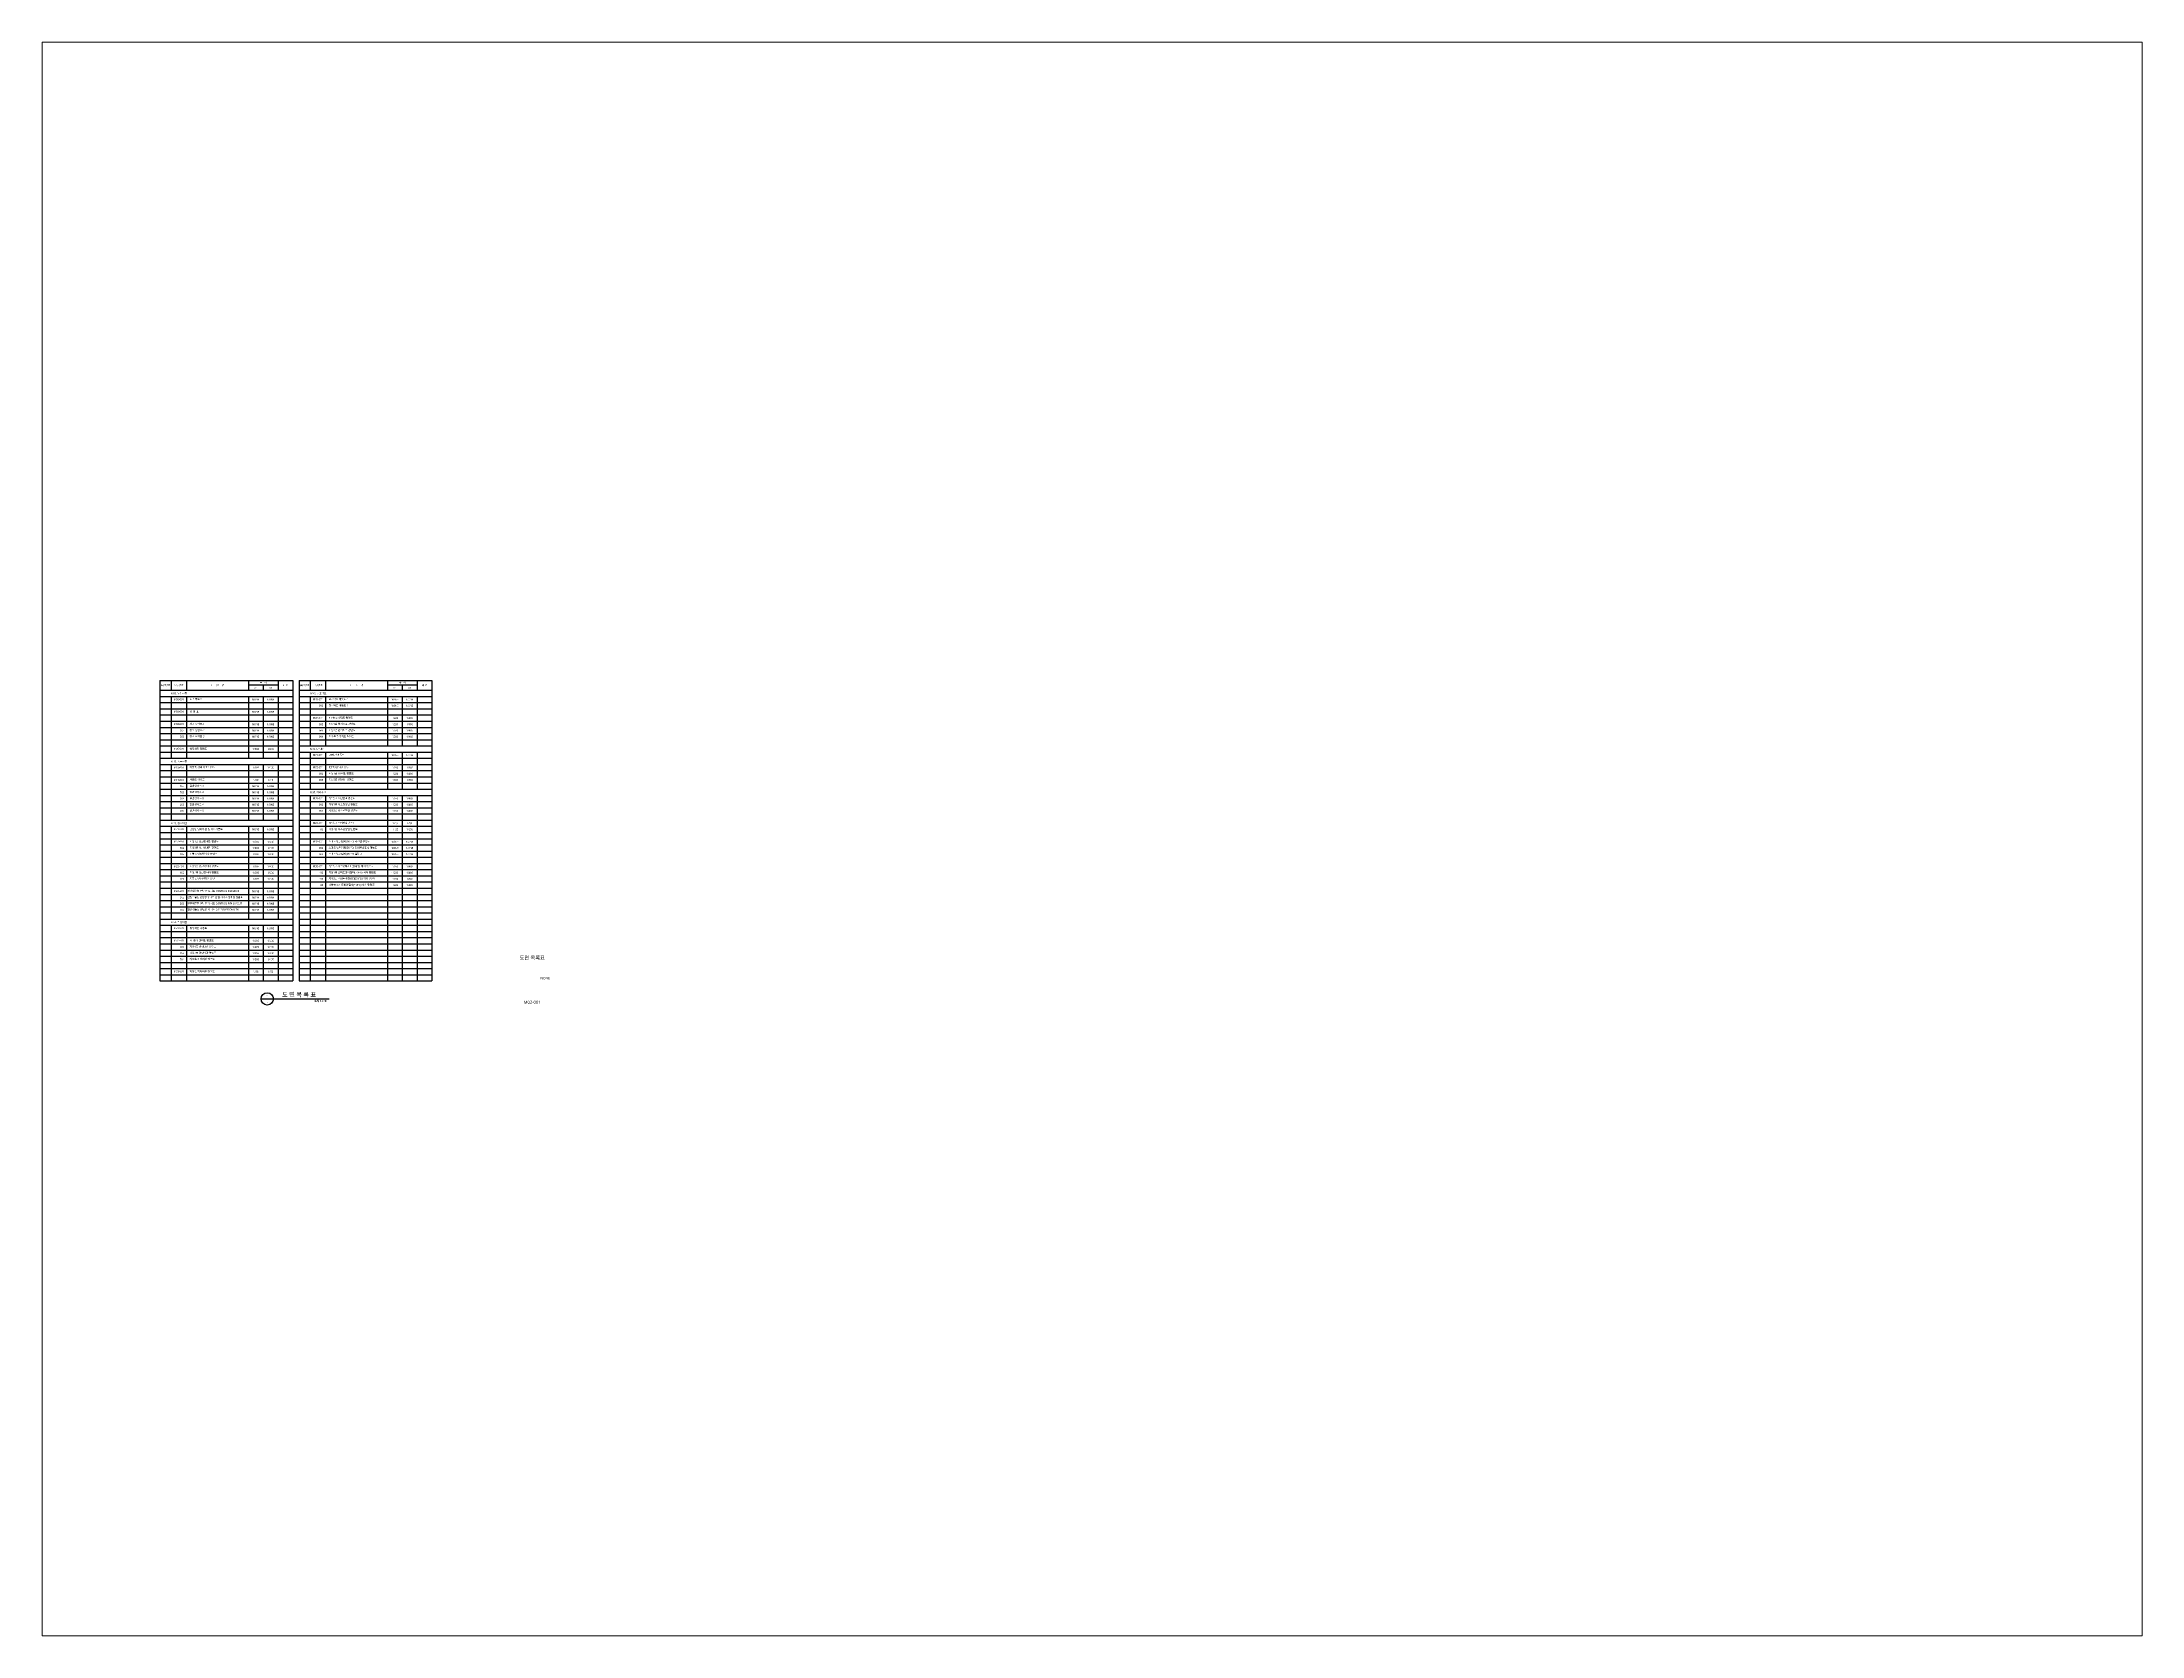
# Paper-space layout '배치1' of a CAD drawing. Header units: millimetres. Extents: x 26 to 231, y 20 to 176.
# The model-space entities are those that its viewports show. They can reach past a viewport. Long polylines and large blocks are cut down to what shows.
import ezdxf
from ezdxf.enums import TextEntityAlignment as Align

# ---------------------------------------------------------------- set-up
doc = ezdxf.new("R2010")
doc.units = ezdxf.units.MM
for name, color, linetype in [('AA-MKXS', 3, 'Continuous'), ('BOX', 7, 'Continuous'), ('rev1', 4, 'Continuous'), ('TEXT', 2, 'Continuous')]:
    doc.layers.add(name, color=color, linetype=linetype)
doc.styles.add('SUNJIN', font='malgun.ttf')
doc.styles.add('스타일1', font='malgun.ttf')

msp = doc.modelspace()

# ---------------------------------------------------------------- linework, layer by layer
at = {"layer": 'AA-MKXS', "color": 7}
msp.add_line((338, 38.5), (448.2, 38.5), dxfattribs=at)
msp.add_circle((348, 38.5), 10, dxfattribs=at)
at = {"layer": 'BOX', "color": 4}
for p, q in [((174.4, 553.5), (389.4, 553.5)), ((174.4, 553.5), (174.4, 67.5)), ((192.4, 553.5), (192.4, 537.5)), ((217.4, 553.5), (217.4, 537.5)), ((317.4, 553.5), (317.4, 537.5)), ((365.4, 545.5), (317.4, 545.5)), ((365.4, 553.5), (365.4, 537.5)), ((389.4, 553.5), (389.4, 67.5)), ((399.4, 553.5), (399.4, 67.5)), ((399.4, 553.5), (614.4, 553.5)), ((417.4, 553.5), (417.4, 537.5)), ((442.4, 553.5), (442.4, 537.5)), ((542.4, 553.5), (542.4, 537.5)), ((590.4, 545.5), (542.4, 545.5)), ((590.4, 553.5), (590.4, 537.5)), ((614.4, 553.5), (614.4, 67.5)), ((174.4, 537.5), (389.4, 537.5)), ((174.4, 527.5), (389.4, 527.5)), ((192.4, 527.5), (192.4, 427.5)), ((217.4, 527.5), (217.4, 427.5)), ((317.4, 527.5), (317.4, 427.5)), ((365.4, 527.5), (365.4, 427.5)), ((399.4, 537.5), (614.4, 537.5)), ((399.4, 527.5), (614.4, 527.5)), ((417.4, 527.5), (417.4, 447.5)), ((442.4, 527.5), (442.4, 447.5)), ((542.4, 527.5), (542.4, 447.5)), ((590.4, 527.5), (590.4, 447.5)), ((399.4, 447.5), (614.4, 447.5)), ((174.4, 427.5), (389.4, 427.5)), ((174.4, 417.5), (389.4, 417.5)), ((192.4, 417.5), (192.4, 367.5)), ((217.4, 417.5), (217.4, 367.5)), ((317.4, 417.5), (317.4, 367.5)), ((365.4, 417.5), (365.4, 367.5)), ((399.4, 437.5), (614.4, 437.5)), ((417.4, 437.5), (417.4, 417.5)), ((417.4, 417.5), (417.4, 377.5)), ((442.4, 437.5), (442.4, 417.5)), ((442.4, 417.5), (442.4, 377.5)), ((542.4, 437.5), (542.4, 417.5)), ((542.4, 417.5), (542.4, 377.5)), ((590.4, 437.5), (590.4, 417.5)), ((590.4, 417.5), (590.4, 377.5)), ((399.4, 377.5), (614.4, 377.5)), ((417.4, 407.5), (417.4, 377.5)), ((442.4, 407.5), (442.4, 377.5)), ((542.4, 407.5), (542.4, 377.5)), ((590.4, 407.5), (590.4, 377.5)), ((192.4, 367.5), (192.4, 327.5)), ((217.4, 367.5), (217.4, 327.5)), ((317.4, 367.5), (317.4, 327.5)), ((365.4, 367.5), (365.4, 327.5)), ((399.4, 367.5), (614.4, 367.5)), ((399.4, 347.5), (614.4, 347.5)), ((417.4, 367.5), (417.4, 337.5)), ((417.4, 367.5), (417.4, 347.5)), ((442.4, 367.5), (442.4, 337.5)), ((442.4, 367.5), (442.4, 347.5)), ((542.4, 367.5), (542.4, 337.5)), ((542.4, 367.5), (542.4, 347.5)), ((590.4, 367.5), (590.4, 337.5)), ((590.4, 367.5), (590.4, 347.5)), ((174.4, 327.5), (389.4, 327.5)), ((174.4, 317.5), (389.4, 317.5)), ((192.4, 317.5), (192.4, 167.5)), ((217.4, 317.5), (217.4, 167.5)), ((317.4, 317.5), (317.4, 167.5)), ((365.4, 317.5), (365.4, 167.5)), ((399.4, 337.5), (614.4, 337.5)), ((417.4, 337.5), (417.4, 67.5)), ((442.4, 337.5), (442.4, 67.5)), ((542.4, 337.5), (542.4, 67.5)), ((590.4, 337.5), (590.4, 67.5)), ((174.4, 167.5), (389.4, 167.5)), ((174.4, 157.5), (389.4, 157.5)), ((192.4, 157.5), (192.4, 67.5)), ((192.4, 157.5), (192.4, 67.5)), ((217.4, 157.5), (217.4, 67.5)), ((217.4, 157.5), (217.4, 67.5)), ((317.4, 157.5), (317.4, 67.5)), ((317.4, 157.5), (317.4, 67.5)), ((365.4, 157.5), (365.4, 67.5)), ((365.4, 157.5), (365.4, 67.5)), ((174.4, 97.5), (389.4, 97.5)), ((174.4, 67.5), (389.4, 67.5)), ((399.4, 67.5), (614.4, 67.5))]:
    msp.add_line(p, q, dxfattribs=at)
at = {"layer": 'BOX', "color": 5}
for p, q in [((341.4, 545.5), (341.4, 537.5)), ((566.4, 545.5), (566.4, 537.5)), ((174.4, 517.5), (389.4, 517.5)), ((341.4, 527.5), (341.4, 427.5)), ((399.4, 517.5), (614.4, 517.5)), ((566.4, 527.5), (566.4, 447.5)), ((174.4, 507.5), (389.4, 507.5)), ((174.4, 497.5), (389.4, 497.5)), ((174.4, 487.5), (389.4, 487.5)), ((174.4, 477.5), (389.4, 477.5)), ((399.4, 507.5), (614.4, 507.5)), ((399.4, 497.5), (614.4, 497.5)), ((399.4, 487.5), (614.4, 487.5)), ((399.4, 477.5), (614.4, 477.5)), ((174.4, 467.5), (389.4, 467.5)), ((174.4, 457.5), (389.4, 457.5)), ((174.4, 447.5), (389.4, 447.5)), ((399.4, 467.5), (614.4, 467.5)), ((399.4, 457.5), (614.4, 457.5)), ((399.4, 447.5), (614.4, 447.5)), ((174.4, 437.5), (389.4, 437.5)), ((341.4, 417.5), (341.4, 367.5)), ((399.4, 437.5), (614.4, 437.5)), ((399.4, 427.5), (614.4, 427.5)), ((399.4, 417.5), (614.4, 417.5)), ((566.4, 437.5), (566.4, 417.5)), ((566.4, 417.5), (566.4, 377.5)), ((174.4, 407.5), (389.4, 407.5)), ((174.4, 397.5), (389.4, 397.5)), ((174.4, 387.5), (389.4, 387.5)), ((174.4, 377.5), (389.4, 377.5)), ((399.4, 407.5), (614.4, 407.5)), ((399.4, 397.5), (614.4, 397.5)), ((399.4, 387.5), (614.4, 387.5)), ((399.4, 377.5), (614.4, 377.5)), ((566.4, 407.5), (566.4, 377.5)), ((174.4, 367.5), (389.4, 367.5)), ((174.4, 357.5), (389.4, 357.5)), ((174.4, 347.5), (389.4, 347.5)), ((341.4, 367.5), (341.4, 327.5)), ((399.4, 367.5), (614.4, 367.5)), ((399.4, 357.5), (614.4, 357.5)), ((399.4, 347.5), (614.4, 347.5)), ((566.4, 367.5), (566.4, 337.5)), ((566.4, 367.5), (566.4, 347.5)), ((174.4, 337.5), (389.4, 337.5)), ((174.4, 327.5), (389.4, 327.5)), ((174.4, 317.5), (389.4, 317.5)), ((174.4, 307.5), (389.4, 307.5)), ((341.4, 317.5), (341.4, 167.5)), ((399.4, 337.5), (614.4, 337.5)), ((399.4, 327.5), (614.4, 327.5)), ((399.4, 317.5), (614.4, 317.5)), ((399.4, 307.5), (614.4, 307.5)), ((566.4, 337.5), (566.4, 67.5)), ((174.4, 297.5), (389.4, 297.5)), ((174.4, 287.5), (389.4, 287.5)), ((174.4, 277.5), (389.4, 277.5)), ((399.4, 297.5), (614.4, 297.5)), ((399.4, 287.5), (614.4, 287.5)), ((399.4, 277.5), (614.4, 277.5)), ((174.4, 267.5), (389.4, 267.5)), ((174.4, 257.5), (389.4, 257.5)), ((174.4, 247.5), (389.4, 247.5)), ((399.4, 267.5), (614.4, 267.5)), ((399.4, 257.5), (614.4, 257.5)), ((399.4, 247.5), (614.4, 247.5)), ((174.4, 237.5), (389.4, 237.5)), ((174.4, 227.5), (389.4, 227.5)), ((174.4, 217.5), (389.4, 217.5)), ((174.4, 207.5), (389.4, 207.5)), ((399.4, 237.5), (614.4, 237.5)), ((399.4, 227.5), (614.4, 227.5)), ((399.4, 217.5), (614.4, 217.5)), ((399.4, 207.5), (614.4, 207.5)), ((174.4, 197.5), (389.4, 197.5)), ((174.4, 187.5), (389.4, 187.5)), ((174.4, 177.5), (389.4, 177.5)), ((399.4, 197.5), (614.4, 197.5)), ((399.4, 187.5), (614.4, 187.5)), ((399.4, 177.5), (614.4, 177.5)), ((174.4, 167.5), (389.4, 167.5)), ((174.4, 157.5), (389.4, 157.5)), ((174.4, 147.5), (389.4, 147.5)), ((174.4, 147.5), (389.4, 147.5)), ((174.4, 137.5), (389.4, 137.5)), ((341.4, 157.5), (341.4, 67.5)), ((341.4, 157.5), (341.4, 67.5)), ((399.4, 167.5), (614.4, 167.5)), ((399.4, 157.5), (614.4, 157.5)), ((399.4, 147.5), (614.4, 147.5)), ((399.4, 147.5), (614.4, 147.5)), ((399.4, 137.5), (614.4, 137.5)), ((174.4, 127.5), (389.4, 127.5)), ((174.4, 127.5), (389.4, 127.5)), ((174.4, 117.5), (389.4, 117.5)), ((174.4, 107.5), (389.4, 107.5)), ((399.4, 127.5), (614.4, 127.5)), ((399.4, 117.5), (614.4, 117.5)), ((399.4, 117.5), (614.4, 117.5)), ((399.4, 107.5), (614.4, 107.5)), ((174.4, 97.5), (389.4, 97.5)), ((174.4, 87.5), (389.4, 87.5)), ((174.4, 87.5), (389.4, 87.5)), ((174.4, 87.5), (389.4, 87.5)), ((174.4, 77.5), (389.4, 77.5)), ((174.4, 77.5), (389.4, 77.5)), ((399.4, 97.5), (614.4, 97.5)), ((399.4, 87.5), (614.4, 87.5)), ((399.4, 77.5), (614.4, 77.5))]:
    msp.add_line(p, q, dxfattribs=at)

# ---------------------------------------------------------------- texts
at = {"layer": 'AA-MKXS', "linetype": 'Continuous', "style": '스타일1'}
msp.add_text('1', height=4, dxfattribs=at).set_placement((348, 41), align=Align.CENTER)
msp.add_text('도 면 목 록 표', height=7, dxfattribs=at).set_placement((372.1, 41.9))
msp.add_text('축척 NONE', height=3, dxfattribs=at).set_placement((444.4, 35), align=Align.MIDDLE_RIGHT)
at = {"layer": 'AA-MKXS', "style": '스타일1'}
msp.add_text('-', height=4, dxfattribs=at).set_placement((348, 32.8), align=Align.MIDDLE)
at = {"layer": 'TEXT', "color": 2, "style": 'SUNJIN'}
for s, p in [('일련번호', (183.4, 545.5)), ('도면번호', (204.9, 545.5)), ('도     면     명', (267.4, 545.5)), ('축   척', (341.4, 549.5)), ('비 고', (377.4, 545.5)), ('일련번호', (408.4, 545.5)), ('도면번호', (429.9, 545.5)), ('도     면     명', (492.4, 545.5)), ('축   척', (566.4, 549.5)), ('비 고', (602.4, 545.5)), ('M02-001', (204.9, 522.9)), ('NONE', (329.4, 522.5)), ('A1', (329.4, 541.5)), ('NONE', (353.4, 522.5)), ('A3', (353.4, 541.5)), ('M41-001', (429.9, 522.9)), ('NONE', (554.4, 522.5)), ('NONE', (554.4, 512.5)), ('A1', (554.4, 541.5)), ('NONE', (578.4, 522.5)), ('NONE', (578.4, 512.5)), ('A3', (578.4, 541.5)), ('M03-001', (204.9, 502.9)), ('M04-001', (204.9, 482.9)), ('NONE', (329.4, 502.5)), ('NONE', (329.4, 482.5)), ('NONE', (353.4, 502.5)), ('NONE', (353.4, 482.5)), ('M42-001', (429.9, 492.9)), ('1/200', (554.4, 492.5)), ('1/200', (554.4, 482.5)), ('1/400', (578.4, 492.5)), ('1/400', (578.4, 482.5)), ('M06-001', (204.9, 442.9)), ('NONE', (329.4, 472.5)), ('NONE', (329.4, 462.5)), ('1/300', (329.4, 442.5)), ('NONE', (353.4, 472.5)), ('NONE', (353.4, 462.5)), ('1/600', (353.4, 442.5)), ('1/200', (554.4, 472.5)), ('1/200', (554.4, 462.5)), ('1/400', (578.4, 472.5)), ('1/400', (578.4, 462.5)), ('M13-001', (204.9, 412.5)), ('1/200', (329.4, 412.5)), ('1/400', (353.4, 412.5)), ('M71-001', (429.9, 432.9)), ('M72-001', (429.9, 412.9)), ('NONE', (554.4, 432.5)), ('1/200', (554.4, 412.5)), ('NONE', (578.4, 432.5)), ('1/400', (578.4, 412.5)), ('M14-001', (204.9, 392.5)), ('NONE', (329.4, 382.5)), ('NONE', (329.4, 372.5)), ('1/20', (329.4, 392.5)), ('NONE', (353.4, 382.5)), ('NONE', (353.4, 372.5)), ('1/40', (353.4, 392.5)), ('1/200', (554.4, 402.5)), ('1/200', (554.4, 392.5)), ('1/400', (578.4, 402.5)), ('1/400', (578.4, 392.5)), ('NONE', (329.4, 362.5)), ('NONE', (329.4, 352.5)), ('NONE', (329.4, 342.5)), ('NONE', (353.4, 362.5)), ('NONE', (353.4, 352.5)), ('NONE', (353.4, 342.5)), ('M91-001', (429.9, 362.9)), ('1/200', (554.4, 362.5)), ('1/200', (554.4, 352.5)), ('1/200', (554.4, 342.5)), ('1/400', (578.4, 362.5)), ('1/400', (578.4, 352.5)), ('1/400', (578.4, 342.5)), ('M21-001', (204.9, 312.9)), ('NONE', (329.4, 312.5)), ('NONE', (353.4, 312.5)), ('M91-101', (429.9, 322.9)), ('1/125', (554.4, 312.5)), ('1/40', (554.4, 322.5)), ('1/250', (578.4, 312.5)), ('1/80', (578.4, 322.5)), ('M22-001', (204.9, 292.9)), ('1/200', (329.4, 292.5)), ('1/200', (329.4, 282.5)), ('1/200', (329.4, 272.5)), ('1/400', (353.4, 292.5)), ('1/400', (353.4, 282.5)), ('1/400', (353.4, 272.5)), ('M92-001', (429.9, 292.9)), ('NONE', (554.4, 292.5)), ('NONE', (554.4, 282.5)), ('NONE', (554.4, 272.5)), ('NONE', (578.4, 292.5)), ('NONE', (578.4, 282.5)), ('NONE', (578.4, 272.5)), ('M22-101', (204.9, 252.9)), ('1/200', (329.4, 252.5)), ('1/200', (329.4, 242.5)), ('1/400', (353.4, 252.5)), ('1/400', (353.4, 242.5)), ('M92-101', (429.9, 252.9)), ('1/200', (554.4, 252.5)), ('1/200', (554.4, 242.5)), ('1/400', (578.4, 252.5)), ('1/400', (578.4, 242.5)), ('M22-201', (204.9, 212.9)), ('NONE', (329.4, 212.5)), ('NONE', (329.4, 202.5)), ('1/200', (329.4, 232.5)), ('NONE', (353.4, 212.5)), ('NONE', (353.4, 202.5)), ('1/400', (353.4, 232.5)), ('1/200', (554.4, 232.5)), ('1/200', (554.4, 222.5)), ('1/400', (578.4, 232.5)), ('1/400', (578.4, 222.5)), ('NONE', (329.4, 192.5)), ('NONE', (329.4, 182.5)), ('NONE', (353.4, 192.5)), ('NONE', (353.4, 182.5)), ('M31-001', (204.9, 152.9)), ('NONE', (329.4, 152.5)), ('NONE', (353.4, 152.5)), ('M32-001', (204.9, 132.9)), ('1/200', (329.4, 132.5)), ('1/200', (329.4, 122.5)), ('1/200', (329.4, 112.5)), ('1/200', (329.4, 102.5)), ('1/400', (353.4, 132.5)), ('1/400', (353.4, 122.5)), ('1/400', (353.4, 112.5)), ('1/400', (353.4, 102.5)), ('M33-001', (204.9, 82.9)), ('1/25', (329.4, 82.5)), ('1/50', (353.4, 82.5))]:
    msp.add_text(s, height=3, dxfattribs=at).set_placement(p, align=Align.MIDDLE_CENTER)
at = {"layer": 'TEXT', "color": 3, "style": 'SUNJIN'}
for s, p in [('M00. 일반사항', (192.4, 532.5)), ('M40. 공조덕트', (417.9, 532.5)), ('M70. UT배관', (417.4, 442.5)), ('M10. 공통사항', (192.4, 422.5)), ('M90. 기타배관', (417.4, 372.5)), ('M20. 공조배관', (192.4, 322.5)), ('M30. 위생배관', (192.4, 162.5))]:
    msp.add_text(s, height=3, dxfattribs=at).set_placement(p, align=Align.MIDDLE_LEFT)
at = {"layer": 'TEXT', "color": 2, "style": 'SUNJIN'}
for s, p in [('도면 목록표', (222.4, 522.9)), ('환기덕트 계통도-1', (447.4, 522.9)), ('환기덕트 계통도-2', (447.4, 512.9)), ('장비 일람표-1', (222.4, 482.9)), ('범  례 표', (222.4, 502.9)), ('지상1층 환기덕트 평면도', (447.4, 482.9)), ('PIT층 환기덕트 평면도', (447.4, 492.9)), ('장비 일람표-2', (222.4, 472.9)), ('장비 일람표-3', (222.4, 462.9)), ('옥외배관 평면도', (222.4, 442.9)), ('지상2층 환기덕트 평면도', (447.4, 472.9)), ('지붕층 환기덕트 평면도', (447.4, 462.9)), ('지붕층 장비 기초 평면도', (222.4, 412.9)), ('UT배관 계통도', (447.4, 432.9)), ('PIT층 UT배관 평면도', (447.4, 412.9)), ('샤프트 상세도', (222.4, 392.9)), ('일반상세도-1', (222.4, 382.9)), ('일반상세도-2', (222.4, 372.9)), ('지상1층 UT배관 평면도', (447.4, 402.9)), ('지상2층 UT배관 평면도', (447.4, 392.9)), ('일반상세도-3', (222.4, 362.9)), ('일반상세도-4', (222.4, 352.9)), ('일반상세도-5', (222.4, 342.9)), ('지상1층 시스템찬넬 평면도', (447.3, 352.9)), ('지상2층 시스템찬넬 평면도', (447.3, 342.9)), ('PIT층 시스템찬넬 평면도', (447.3, 362.9)), ('냉난방 냉매배관 및 제어계통도', (222.5, 312.9)), ('지상2층 시스템찬넬 단면도', (447.3, 312.9)), ('PIT층 시스템찬넬 단면도', (447.3, 322.9)), ('지상1층 냉난방배관 평면도', (222.5, 292.9)), ('지상2층 냉난방배관 평면도', (222.5, 282.9)), ('지붕층 냉난방배관 평면도', (222.5, 272.9)), ('스마트 방화댐퍼(SMFD) 시스템 구성도', (447.3, 292.9)), ('스마트 방화댐퍼(SMFD) 장비일람표 & 계통도', (447.3, 282.9)), ('스마트 방화댐퍼(SMFD) 일람표', (447.3, 272.9)), ('지상1층 냉난방제어 평면도', (222.5, 252.9)), ('지상2층 냉난방제어 평면도', (222.5, 242.9)), ('지상1층 스마트방화댐퍼(SMFD) 제어 평면도', (447.3, 242.9)), ('PIT층 스마트방화댐퍼(SMFD) 제어 평면도', (447.3, 252.9)), ('천장취출형 냉난방 유니트 CONTROL DIAGRAM', (219, 212.9)), ('지붕층 냉난방제어 평면도', (222.5, 232.9)), ('지상2층 스마트방화댐퍼(SMFD) 제어 평면도', (447.3, 232.9)), ('지붕층 스마트방화댐퍼(SMFD) 제어 평면도', (447.3, 222.9)), ('천장취출형 냉난방 유니트 CONTROL P/N LAYOUT', (219, 192.9)), ('천장취출형 냉난방 유니트 C/P POWER DIAGRM', (219, 182.9)), ('위생배관 계통도', (222.4, 152.9)), ('지상1층 위생배관 평면도', (222.4, 122.9)), ('지상2층 위생배관 평면도', (222.4, 112.9)), ('지붕층 위생배관 평면도', (222.4, 102.9)), ('PIT층 위생배관 평면도', (222.4, 132.9)), ('화장실 확대배관 평면도', (222.4, 82.9))]:
    msp.add_text(s, height=3, dxfattribs=at).set_placement(p, align=Align.MIDDLE_LEFT)
for s, p in [('002', (438.4, 512.5)), ('002', (438.4, 482.5)), ('002', (213.4, 472.5)), ('003', (213.4, 462.5)), ('003', (438.4, 472.5)), ('004', (438.4, 462.5)), ('002', (213.4, 382.5)), ('003', (213.4, 372.5)), ('002', (438.4, 402.5)), ('003', (438.4, 392.5)), ('004', (213.4, 362.5)), ('005', (213.4, 352.5)), ('006', (213.4, 342.5)), ('002', (438.4, 352.5)), ('003', (438.4, 342.5)), ('102', (438.4, 312.5)), ('002', (213.4, 282.5)), ('003', (213.4, 272.5)), ('002', (438.4, 282.5)), ('003', (438.4, 272.5)), ('102', (213.4, 242.5)), ('102', (438.4, 242.5)), ('202', (213.4, 202.5)), ('103', (213.4, 232.5)), ('103', (438.4, 232.5)), ('104', (438.4, 222.5)), ('203', (213.4, 192.5)), ('204', (213.4, 182.5)), ('002', (213.4, 122.5)), ('003', (213.4, 112.5)), ('004', (213.4, 102.5))]:
    msp.add_text(s, height=3, dxfattribs=at).set_placement(p, align=Align.MIDDLE_RIGHT)
at = {"layer": 'TEXT', "color": 2, "style": 'SUNJIN', "width": 0.97}
msp.add_text('천장취출형 냉난방 유니트 판넬,기기 & 관제점 일람표', height=3, dxfattribs=at).set_placement((219, 202.9), align=Align.MIDDLE_LEFT)
at = {"layer": 'TEXT', "color": 3, "style": '스타일1'}
for s, height, p in [('도면 목록표', 6, (776.5, 105)), ('NONE', 4, (797.5, 72)), ('M02-001', 5, (776.5, 33))]:
    msp.add_text(s, height=height, dxfattribs=at).set_placement(p, align=Align.MIDDLE_CENTER)

psp = doc.layouts.new('배치1')

# ---------------------------------------------------------------- viewports
at = {"layer": 'rev1', "view_target_point": (1801.59, 309.53)}
psp.add_viewport(center=(128.5, 97.5), size=(205.6, 156), view_center_point=(-119.59, -12.53), view_height=2577.2726, dxfattribs=at)

doc.saveas('drawing.dxf')
